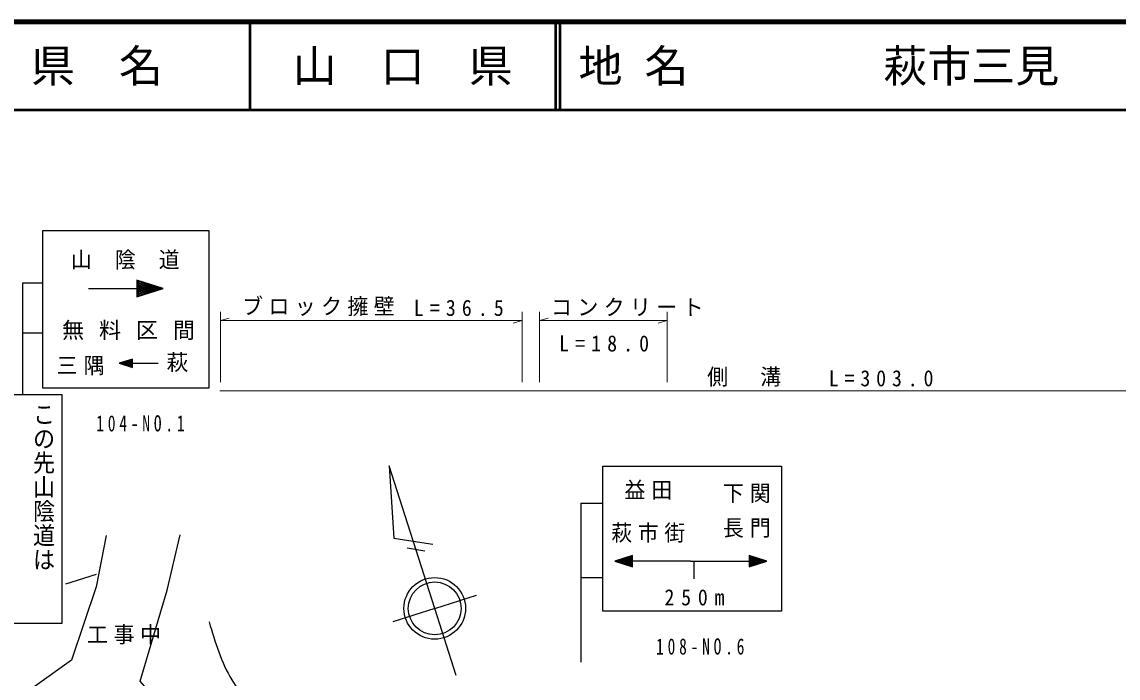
# Model space of a CAD drawing. Units: millimetres, scale not verified. Extents: x 40000 to 680000, y 20000 to 380000.
# Drawn here: x 307099 to 431717, y 305459 to 380000 of the extents above; entities that cross this region are included whole.
import ezdxf
from ezdxf.enums import TextEntityAlignment as Align

# ---------------------------------------------------------------- set-up
doc = ezdxf.new("R2010")
doc.units = ezdxf.units.MM
doc.header["$LTSCALE"] = 1000
for name, color, linetype, lineweight in [('M-BGD', 7, 'Continuous', 25), ('M-BMK-SRVR', 3, 'Continuous', 25), ('M-STR-HTXT', 7, 'Continuous', 13), ('M-STR-STRC', 7, 'Continuous', 25), ('M-TTL', 2, 'Continuous', 140), ('M-TTL-LINE', 7, 'Continuous', 50)]:
    doc.layers.add(name, color=color, linetype=linetype, lineweight=lineweight)
doc.layers.add('M-TTL-TXT', color=7, linetype='Continuous')
doc.styles.add('@ＭＳ ゴシック', font='')
doc.styles.add('ＭＳ ゴシック', font='')
doc.styles.get('@ＭＳ ゴシック').set_extended_font_data('@MS Gothic')
doc.styles.get('ＭＳ ゴシック').set_extended_font_data('MS Gothic')

msp = doc.modelspace()

# ---------------------------------------------------------------- linework, layer by layer
at = {"layer": 'M-BGD'}
msp.add_line((312073, 316148), (315590, 317261), dxfattribs=at)
for points in [[(316676, 321657), (315555, 315811), (312751, 307481), (308347, 304358), (308507, 301715)], [(328238, 296291), (320549, 305108), (323625, 315462), (325085, 321737)]]:
    msp.add_lwpolyline(points, dxfattribs=at)
msp.add_open_spline([(328378, 311835), (329064, 309540), (329749, 307246), (330957, 305253), (332977, 301922), (336458, 299435), (340119, 297782), (344296, 295896), (348708, 295094), (353105, 294135), (355656, 293545), (358126, 292818), (360754, 292623), (363040, 292454), (365445, 292688), (367514, 292090), (370766, 291149), (373187, 288150), (375608, 285152)], degree=3, knots=[0, 0, 0, 0, 1, 1, 1, 2, 2, 2, 3, 3, 3, 4, 4, 4, 5, 5, 5, 6, 6, 6, 6], dxfattribs=at)
at = {"layer": 'M-BMK-SRVR'}
for p, q in [((354027, 313375), (348861, 329571)), ((352888, 319890), (350911, 320199)), ((354027, 313375), (358790, 314895)), ((354027, 313375), (349263, 311856)), ((356457, 305754), (354027, 313375))]:
    msp.add_line(p, q, dxfattribs=at)
msp.add_lwpolyline([(348861, 329571), (349386, 321342), (351596, 320997), (353805, 320652)], dxfattribs=at)
for radius in [3500, 3000]:
    msp.add_circle((354027, 313375), radius, dxfattribs=at)
at = {"layer": 'M-STR-HTXT'}
for p, q in [((329656, 339073), (329656, 347073)), ((363952, 347073), (363952, 339073)), ((365932, 339073), (365932, 347073)), ((380450, 347073), (380450, 339073)), ((329656, 346073), (330656, 346353)), ((329656, 346073), (363952, 346073)), ((363952, 346073), (362952, 345793)), ((365932, 346073), (366932, 346353)), ((365932, 346073), (380450, 346073)), ((380450, 346073), (379450, 345793)), ((329589, 338073), (540393, 338073))]:
    msp.add_line(p, q, dxfattribs=at)
at = {"layer": 'M-STR-STRC'}
for p, q in [((314681, 349714), (323163, 349714)), ((307193, 344685), (309488, 344685)), ((370642, 325336), (370642, 307260)), ((370642, 325336), (373132, 325336)), ((383094, 318749), (374498, 318749)), ((383094, 318749), (391771, 318749)), ((383496, 318749), (383496, 316740)), ((370642, 316901), (373132, 316901))]:
    msp.add_line(p, q, dxfattribs=at)
for points in [[(328356, 338391), (309488, 338391), (309488, 356292), (328356, 356292)], [(323163, 349714), (320163, 350674), (320163, 348754)], [(322803, 349714), (320283, 350494), (320283, 348934)], [(322443, 349714), (320403, 350314), (320403, 349114)], [(322083, 349714), (320523, 350134), (320523, 349294)], [(321723, 349714), (320643, 349954), (320643, 349474)], [(321243, 349714), (320763, 349774), (320763, 349654)], [(318155, 341227), (319655, 340747), (319655, 341707)], [(318335, 341227), (319595, 340837), (319595, 341617)], [(318515, 341227), (319535, 340927), (319535, 341527)], [(318695, 341227), (319475, 341017), (319475, 341437)], [(318875, 341227), (319415, 341107), (319415, 341347)], [(319115, 341227), (319355, 341197), (319355, 341257)], [(311651, 311669), (303048, 311669), (303048, 337672), (311651, 337672)], [(393458, 313045), (373132, 313045), (373132, 329514), (393458, 329514)], [(374498, 318749), (376498, 318109), (376498, 319389)], [(374738, 318749), (376418, 318229), (376418, 319269)], [(374978, 318749), (376338, 318349), (376338, 319149)], [(375218, 318749), (376258, 318469), (376258, 319029)], [(391771, 318749), (389771, 319389), (389771, 318109)], [(391531, 318749), (389851, 319269), (389851, 318229)], [(391291, 318749), (389931, 319149), (389931, 318349)], [(391051, 318749), (390011, 319029), (390011, 318469)], [(375458, 318749), (376178, 318589), (376178, 318909)], [(375778, 318749), (376098, 318709), (376098, 318789)], [(390811, 318749), (390091, 318909), (390091, 318589)], [(390491, 318749), (390171, 318789), (390171, 318709)]]:
    msp.add_lwpolyline(points, close=True, dxfattribs=at)
for points in [[(307193, 337672), (307193, 350368), (309488, 350368)], [(318155, 341227), (319194, 341227), (322601, 341227)]]:
    msp.add_lwpolyline(points, dxfattribs=at)
at = {"layer": 'M-TTL'}
msp.add_line((680000, 380000), (40000, 380000), dxfattribs=at)
at = {"layer": 'M-TTL-LINE'}
for p, q in [((333000, 380000), (333000, 370000)), ((367750, 380000), (367750, 370000)), ((368250, 380000), (368250, 370000)), ((40000, 370000), (680000, 370000))]:
    msp.add_line(p, q, dxfattribs=at)

# ---------------------------------------------------------------- texts
at = {"layer": 'M-BGD', "insert": (314499, 309289), "char_height": 1833, "attachment_point": 7, "style": 'ＭＳ ゴシック'}
msp.add_mtext('\\T1.27;\\W0.95;工事中', dxfattribs=at)
at = {"layer": 'M-STR-HTXT', "char_height": 1833, "attachment_point": 7, "style": 'ＭＳ ゴシック'}
for s, insert in [('\\T1.26;\\W0.95;ブロック擁壁', (332132, 346573)), ('\\T1.62;\\W0.9;L=36.5', (351658, 346573)), ('\\T1.26;\\W0.95;コンクリート', (367254, 346573)), ('\\T1.62;\\W0.9;L=18.0', (368181, 342534)), ('\\T1.27;\\W0.95;側\u3000溝', (385005, 338573)), ('\\T1.6;\\W0.9;L=303.0', (398831, 338573))]:
    msp.add_mtext(s, dxfattribs=dict(at, insert=insert))
at = {"layer": 'M-STR-STRC', "style": 'ＭＳ ゴシック'}
msp.add_text('萩', height=1833, dxfattribs=at).set_placement((323528, 339866), align=Align.BOTTOM_LEFT)
at = {"layer": 'M-STR-STRC', "style": '@ＭＳ ゴシック', "width": 1.1}
msp.add_text('この先山陰道は', height=1833, rotation=270, dxfattribs=at).set_placement((308117, 336820), align=Align.BOTTOM_LEFT)
at = {"layer": 'M-STR-STRC', "char_height": 1833, "attachment_point": 7, "style": 'ＭＳ ゴシック'}
for s, insert in [('\\T2.1;\\W0.95;山陰道', (312672, 351866)), ('\\T1.68;無料区間', (311672, 343866)), ('\\T1.29;\\W0.95;三隅', (311046, 339866)), ('\\T1.5;\\W0.7;104-NO.1', (315552, 333451)), ('\\T1.29;\\W0.95;益田', (375604, 325738)), ('\\T1.29;\\W0.95;下関', (386790, 325336)), ('\\T1.27;\\W0.95;萩市街', (374104, 320837)), ('\\T1.29;\\W0.95;長門', (386790, 321400)), ('\\T1.69;\\W0.9;250m', (380152, 313687)), ('\\T1.5;\\W0.7;108-NO.6', (379196, 308104))]:
    msp.add_mtext(s, dxfattribs=dict(at, insert=insert))
at = {"layer": 'M-TTL-TXT', "style": 'ＭＳ ゴシック'}
for s, p in [('県\u3000名', (315625, 375000)), ('山\u3000口\u3000県', (350375, 375000))]:
    msp.add_text(s, height=3666, dxfattribs=at).set_placement(p, align=Align.MIDDLE_CENTER)
for s, p in [('地 名', (370380, 375000)), ('萩市三見', (405024, 375000))]:
    msp.add_text(s, height=3666, dxfattribs=at).set_placement(p, align=Align.MIDDLE_LEFT)

doc.saveas('drawing.dxf')
